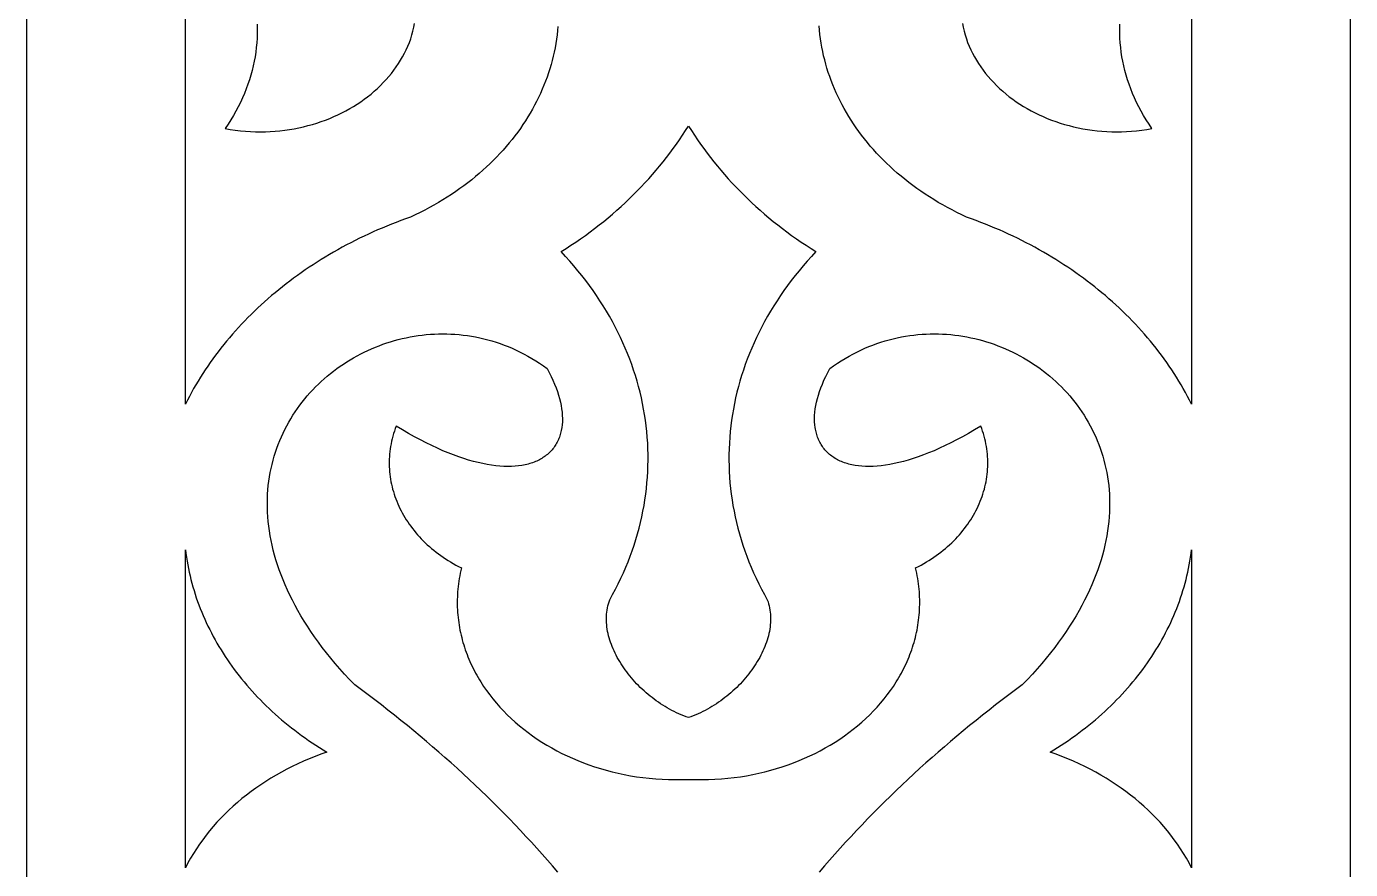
# Model space of a CAD drawing. Extents: x 2404 to 3052, y -2673 to -933.
# Drawn here: x 2404 to 2654, y -2401.7 to -2242.5 of the extents above; entities that cross this region are included whole.
import ezdxf

# ---------------------------------------------------------------- set-up
doc = ezdxf.new("R2010")
doc.units = 0
doc.layers.add('LAYER_1', color=18, linetype='CONTINUOUS')

msp = doc.modelspace()

# ---------------------------------------------------------------- linework, layer by layer
at = {"layer": 'LAYER_1'}
for points in [[(2404.01, -2673.09), (2654.01, -2673.09), (2654.01, -933.09), (2404.01, -933.09)], [(2529.01, -2261.27), (2529.56, -2262.14), (2530.13, -2263), (2530.71, -2263.86), (2531.3, -2264.7), (2531.9, -2265.54), (2532.52, -2266.38), (2533.16, -2267.2), (2533.8, -2268.02), (2534.46, -2268.83), (2535.13, -2269.63), (2535.82, -2270.43), (2536.51, -2271.21), (2537.22, -2271.99), (2537.95, -2272.76), (2538.68, -2273.52), (2539.43, -2274.27), (2540.19, -2275.01), (2540.97, -2275.75), (2541.75, -2276.47), (2542.55, -2277.19), (2543.36, -2277.89), (2544.18, -2278.59), (2545.02, -2279.27), (2545.87, -2279.95), (2546.73, -2280.62), (2547.6, -2281.28), (2548.48, -2281.92), (2549.38, -2282.56), (2550.29, -2283.18), (2551.2, -2283.8), (2552.14, -2284.41), (2553.08, -2285), (2552.25, -2285.89), (2551.44, -2286.78), (2550.65, -2287.69), (2549.88, -2288.6), (2549.14, -2289.53), (2548.41, -2290.46), (2547.71, -2291.4), (2547.02, -2292.35), (2546.36, -2293.3), (2545.72, -2294.27), (2545.11, -2295.24), (2544.51, -2296.21), (2543.93, -2297.2), (2543.38, -2298.19), (2542.85, -2299.18), (2542.34, -2300.19), (2541.85, -2301.2), (2541.38, -2302.21), (2540.94, -2303.23), (2540.51, -2304.25), (2540.11, -2305.28), (2539.73, -2306.32), (2539.37, -2307.36), (2539.04, -2308.4), (2538.72, -2309.44), (2538.43, -2310.49), (2538.16, -2311.55), (2537.91, -2312.6), (2537.68, -2313.66), (2537.48, -2314.73), (2537.3, -2315.79), (2537.14, -2316.86), (2537, -2317.93), (2536.88, -2319), (2536.79, -2320.07), (2536.72, -2321.15), (2536.67, -2322.22), (2536.64, -2323.3), (2536.64, -2324.37), (2536.66, -2325.45), (2536.7, -2326.53), (2536.76, -2327.6), (2536.84, -2328.68), (2536.95, -2329.76), (2537.08, -2330.83), (2537.24, -2331.91), (2537.41, -2332.98), (2537.61, -2334.05), (2537.83, -2335.12), (2538.07, -2336.19), (2538.34, -2337.25), (2538.63, -2338.32), (2538.94, -2339.38), (2539.28, -2340.43), (2539.64, -2341.49), (2540.02, -2342.54), (2540.42, -2343.59), (2540.85, -2344.63), (2541.3, -2345.67), (2541.77, -2346.71), (2542.27, -2347.74), (2542.78, -2348.76), (2543.33, -2349.78), (2543.89, -2350.8), (2544.02, -2351.17), (2544.14, -2351.55), (2544.24, -2351.93), (2544.32, -2352.31), (2544.39, -2352.7), (2544.44, -2353.09), (2544.48, -2353.49), (2544.5, -2353.89), (2544.51, -2354.29), (2544.51, -2354.69), (2544.49, -2355.09), (2544.45, -2355.5), (2544.41, -2355.91), (2544.35, -2356.32), (2544.28, -2356.73), (2544.19, -2357.14), (2544.09, -2357.55), (2543.98, -2357.96), (2543.86, -2358.37), (2543.72, -2358.79), (2543.57, -2359.2), (2543.41, -2359.61), (2543.24, -2360.02), (2543.06, -2360.43), (2542.87, -2360.84), (2542.67, -2361.24), (2542.45, -2361.65), (2542.23, -2362.05), (2541.99, -2362.45), (2541.75, -2362.84), (2541.49, -2363.24), (2541.23, -2363.63), (2540.96, -2364.02), (2540.67, -2364.4), (2540.38, -2364.78), (2540.08, -2365.16), (2539.77, -2365.53), (2539.46, -2365.9), (2539.13, -2366.26), (2538.8, -2366.62), (2538.46, -2366.97), (2538.11, -2367.31), (2537.76, -2367.65), (2537.39, -2367.99), (2537.03, -2368.32), (2536.65, -2368.64), (2536.27, -2368.95), (2535.88, -2369.26), (2535.49, -2369.56), (2535.09, -2369.85), (2534.68, -2370.14), (2534.27, -2370.42), (2533.86, -2370.68), (2533.44, -2370.94), (2533.01, -2371.2), (2532.58, -2371.44), (2532.15, -2371.67), (2531.71, -2371.89), (2531.27, -2372.11), (2530.82, -2372.31), (2530.37, -2372.51), (2529.92, -2372.69), (2529.47, -2372.86), (2529.01, -2373.02), (2528.55, -2372.86), (2528.1, -2372.69), (2527.64, -2372.51), (2527.2, -2372.31), (2526.75, -2372.11), (2526.31, -2371.89), (2525.87, -2371.67), (2525.44, -2371.44), (2525.01, -2371.2), (2524.58, -2370.94), (2524.16, -2370.68), (2523.75, -2370.42), (2523.34, -2370.14), (2522.93, -2369.85), (2522.53, -2369.56), (2522.14, -2369.26), (2521.75, -2368.95), (2521.37, -2368.64), (2520.99, -2368.32), (2520.62, -2367.99), (2520.26, -2367.65), (2519.91, -2367.31), (2519.56, -2366.97), (2519.22, -2366.62), (2518.89, -2366.26), (2518.56, -2365.9), (2518.24, -2365.53), (2517.94, -2365.16), (2517.64, -2364.78), (2517.34, -2364.4), (2517.06, -2364.02), (2516.79, -2363.63), (2516.52, -2363.24), (2516.27, -2362.84), (2516.03, -2362.45), (2515.79, -2362.05), (2515.57, -2361.65), (2515.35, -2361.24), (2515.15, -2360.84), (2514.96, -2360.43), (2514.77, -2360.02), (2514.6, -2359.61), (2514.44, -2359.2), (2514.3, -2358.79), (2514.16, -2358.37), (2514.04, -2357.96), (2513.93, -2357.55), (2513.83, -2357.14), (2513.74, -2356.73), (2513.67, -2356.32), (2513.61, -2355.91), (2513.56, -2355.5), (2513.53, -2355.09), (2513.51, -2354.69), (2513.51, -2354.29), (2513.52, -2353.89), (2513.54, -2353.49), (2513.58, -2353.09), (2513.63, -2352.7), (2513.7, -2352.31), (2513.78, -2351.93), (2513.88, -2351.55), (2514, -2351.17), (2514.13, -2350.8), (2514.69, -2349.78), (2515.23, -2348.76), (2515.75, -2347.74), (2516.25, -2346.71), (2516.72, -2345.67), (2517.17, -2344.63), (2517.6, -2343.59), (2518, -2342.54), (2518.38, -2341.49), (2518.74, -2340.43), (2519.08, -2339.38), (2519.39, -2338.32), (2519.68, -2337.25), (2519.94, -2336.19), (2520.19, -2335.12), (2520.41, -2334.05), (2520.61, -2332.98), (2520.78, -2331.91), (2520.94, -2330.83), (2521.07, -2329.76), (2521.17, -2328.68), (2521.26, -2327.6), (2521.32, -2326.53), (2521.36, -2325.45), (2521.38, -2324.37), (2521.38, -2323.3), (2521.35, -2322.22), (2521.3, -2321.15), (2521.23, -2320.07), (2521.14, -2319), (2521.02, -2317.93), (2520.88, -2316.86), (2520.72, -2315.79), (2520.54, -2314.73), (2520.33, -2313.66), (2520.11, -2312.6), (2519.86, -2311.55), (2519.59, -2310.49), (2519.3, -2309.44), (2518.98, -2308.4), (2518.65, -2307.36), (2518.29, -2306.32), (2517.91, -2305.28), (2517.51, -2304.25), (2517.08, -2303.23), (2516.64, -2302.21), (2516.17, -2301.2), (2515.68, -2300.19), (2515.17, -2299.18), (2514.64, -2298.19), (2514.08, -2297.2), (2513.51, -2296.21), (2512.91, -2295.24), (2512.29, -2294.27), (2511.65, -2293.3), (2510.99, -2292.35), (2510.31, -2291.4), (2509.61, -2290.46), (2508.88, -2289.53), (2508.14, -2288.6), (2507.37, -2287.69), (2506.58, -2286.78), (2505.77, -2285.89), (2504.94, -2285), (2505.88, -2284.41), (2506.81, -2283.8), (2507.73, -2283.18), (2508.64, -2282.56), (2509.54, -2281.92), (2510.42, -2281.28), (2511.29, -2280.62), (2512.15, -2279.95), (2513, -2279.27), (2513.83, -2278.59), (2514.66, -2277.89), (2515.47, -2277.19), (2516.27, -2276.47), (2517.05, -2275.75), (2517.83, -2275.01), (2518.59, -2274.27), (2519.34, -2273.52), (2520.07, -2272.76), (2520.79, -2271.99), (2521.5, -2271.21), (2522.2, -2270.43), (2522.89, -2269.63), (2523.56, -2268.83), (2524.22, -2268.02), (2524.86, -2267.2), (2525.49, -2266.38), (2526.11, -2265.54), (2526.72, -2264.7), (2527.31, -2263.86), (2527.89, -2263), (2528.46, -2262.14)], [(2434.01, -2341.32), (2434.1, -2342.03), (2434.21, -2342.74), (2434.32, -2343.45), (2434.45, -2344.15), (2434.58, -2344.86), (2434.73, -2345.56), (2434.89, -2346.26), (2435.06, -2346.95), (2435.25, -2347.65), (2435.44, -2348.34), (2435.64, -2349.02), (2435.86, -2349.71), (2436.08, -2350.39), (2436.32, -2351.07), (2436.57, -2351.75), (2436.83, -2352.42), (2437.09, -2353.09), (2437.37, -2353.76), (2437.66, -2354.42), (2437.96, -2355.08), (2438.27, -2355.74), (2438.6, -2356.39), (2438.93, -2357.04), (2439.27, -2357.69), (2439.62, -2358.33), (2439.98, -2358.97), (2440.35, -2359.6), (2440.74, -2360.23), (2441.13, -2360.86), (2441.53, -2361.48), (2441.94, -2362.1), (2442.37, -2362.71), (2442.8, -2363.32), (2443.24, -2363.93), (2443.69, -2364.53), (2444.15, -2365.12), (2444.62, -2365.71), (2445.1, -2366.3), (2445.59, -2366.88), (2446.09, -2367.45), (2446.6, -2368.02), (2447.11, -2368.59), (2447.64, -2369.15), (2448.18, -2369.7), (2448.72, -2370.25), (2449.28, -2370.8), (2449.84, -2371.33), (2450.41, -2371.87), (2450.99, -2372.39), (2451.58, -2372.92), (2452.18, -2373.43), (2452.79, -2373.94), (2453.41, -2374.44), (2454.03, -2374.94), (2454.66, -2375.43), (2455.31, -2375.92), (2455.96, -2376.4), (2456.62, -2376.87), (2457.28, -2377.33), (2457.96, -2377.79), (2458.65, -2378.24), (2459.34, -2378.69), (2460.04, -2379.13), (2460.75, -2379.56), (2459.61, -2379.96), (2458.5, -2380.38), (2457.39, -2380.82), (2456.31, -2381.28), (2455.24, -2381.77), (2454.19, -2382.27), (2453.15, -2382.79), (2452.13, -2383.33), (2451.13, -2383.9), (2450.15, -2384.48), (2449.19, -2385.08), (2448.25, -2385.7), (2447.33, -2386.33), (2446.42, -2386.98), (2445.54, -2387.66), (2444.68, -2388.34), (2443.84, -2389.05), (2443.02, -2389.77), (2442.22, -2390.51), (2441.44, -2391.26), (2440.69, -2392.03), (2439.96, -2392.81), (2439.26, -2393.61), (2438.57, -2394.42), (2437.91, -2395.25), (2437.28, -2396.09), (2436.67, -2396.94), (2436.09, -2397.8), (2435.53, -2398.68), (2435, -2399.57), (2434.49, -2400.48), (2434.01, -2401.39)], [(2624.01, -2401.39), (2623.53, -2400.48), (2623.02, -2399.57), (2622.49, -2398.68), (2621.93, -2397.8), (2621.35, -2396.94), (2620.74, -2396.09), (2620.1, -2395.25), (2619.45, -2394.42), (2618.76, -2393.61), (2618.06, -2392.81), (2617.33, -2392.03), (2616.57, -2391.26), (2615.8, -2390.51), (2615, -2389.77), (2614.18, -2389.05), (2613.34, -2388.34), (2612.48, -2387.66), (2611.6, -2386.98), (2610.69, -2386.33), (2609.77, -2385.7), (2608.83, -2385.08), (2607.87, -2384.48), (2606.88, -2383.9), (2605.89, -2383.33), (2604.87, -2382.79), (2603.83, -2382.27), (2602.78, -2381.77), (2601.71, -2381.28), (2600.62, -2380.82), (2599.52, -2380.38), (2598.4, -2379.96), (2597.27, -2379.56), (2597.98, -2379.13), (2598.68, -2378.69), (2599.37, -2378.24), (2600.06, -2377.79), (2600.73, -2377.33), (2601.4, -2376.87), (2602.06, -2376.4), (2602.71, -2375.92), (2603.35, -2375.43), (2603.99, -2374.94), (2604.61, -2374.44), (2605.23, -2373.94), (2605.84, -2373.43), (2606.44, -2372.92), (2607.03, -2372.39), (2607.61, -2371.87), (2608.18, -2371.33), (2608.74, -2370.8), (2609.3, -2370.25), (2609.84, -2369.7), (2610.38, -2369.15), (2610.9, -2368.59), (2611.42, -2368.02), (2611.93, -2367.45), (2612.43, -2366.88), (2612.92, -2366.3), (2613.4, -2365.71), (2613.87, -2365.12), (2614.33, -2364.53), (2614.78, -2363.93), (2615.22, -2363.32), (2615.65, -2362.71), (2616.07, -2362.1), (2616.49, -2361.48), (2616.89, -2360.86), (2617.28, -2360.23), (2617.66, -2359.6), (2618.04, -2358.97), (2618.4, -2358.33), (2618.75, -2357.69), (2619.09, -2357.04), (2619.42, -2356.39), (2619.74, -2355.74), (2620.05, -2355.08), (2620.35, -2354.42), (2620.64, -2353.76), (2620.92, -2353.09), (2621.19, -2352.42), (2621.45, -2351.75), (2621.7, -2351.07), (2621.93, -2350.39), (2622.16, -2349.71), (2622.37, -2349.02), (2622.58, -2348.34), (2622.77, -2347.65), (2622.95, -2346.95), (2623.12, -2346.26), (2623.28, -2345.56), (2623.43, -2344.86), (2623.57, -2344.15), (2623.7, -2343.45), (2623.81, -2342.74), (2623.92, -2342.03), (2624.01, -2341.32)]]:
    msp.add_lwpolyline(points, close=True, dxfattribs=at)
for points in [[(2504.36, -2242.43), (2504.29, -2243.24), (2504.2, -2244.05), (2504.09, -2244.86), (2503.96, -2245.67), (2503.82, -2246.48), (2503.65, -2247.28), (2503.47, -2248.08), (2503.27, -2248.87), (2503.06, -2249.66), (2502.82, -2250.45), (2502.57, -2251.24), (2502.3, -2252.02), (2502.01, -2252.79), (2501.71, -2253.56), (2501.39, -2254.33), (2501.05, -2255.09), (2500.7, -2255.85), (2500.33, -2256.6), (2499.94, -2257.35), (2499.53, -2258.09), (2499.11, -2258.82), (2498.67, -2259.55), (2498.22, -2260.27), (2497.75, -2260.99), (2497.26, -2261.7), (2496.76, -2262.4), (2496.24, -2263.09), (2495.7, -2263.78), (2495.15, -2264.46), (2494.58, -2265.14), (2494, -2265.8), (2493.4, -2266.46), (2492.79, -2267.1), (2492.16, -2267.74), (2491.52, -2268.38), (2490.86, -2269), (2490.19, -2269.61), (2489.5, -2270.22), (2488.79, -2270.81), (2488.07, -2271.4), (2487.34, -2271.97), (2486.59, -2272.54), (2485.83, -2273.09), (2485.05, -2273.64), (2484.26, -2274.17), (2483.45, -2274.69), (2482.63, -2275.2), (2481.8, -2275.71), (2480.95, -2276.19), (2480.09, -2276.67), (2479.21, -2277.14), (2478.32, -2277.59), (2477.42, -2278.03), (2476.5, -2278.46), (2475.6, -2278.79), (2474.7, -2279.12), (2473.81, -2279.46), (2472.92, -2279.81), (2472.04, -2280.16), (2471.17, -2280.53), (2470.3, -2280.9), (2469.44, -2281.28), (2468.59, -2281.67), (2467.74, -2282.07), (2466.9, -2282.48), (2466.07, -2282.89), (2465.24, -2283.31), (2464.42, -2283.74), (2463.61, -2284.18), (2462.8, -2284.63), (2462.01, -2285.08), (2461.22, -2285.54), (2460.43, -2286.01), (2459.66, -2286.48), (2458.89, -2286.97), (2458.13, -2287.46), (2457.37, -2287.95), (2456.63, -2288.46), (2455.89, -2288.97), (2455.16, -2289.49), (2454.44, -2290.01), (2453.73, -2290.55), (2453.02, -2291.09), (2452.32, -2291.63), (2451.63, -2292.19), (2450.95, -2292.75), (2450.28, -2293.31), (2449.61, -2293.88), (2448.96, -2294.46), (2448.31, -2295.05), (2447.67, -2295.64), (2447.04, -2296.24), (2446.42, -2296.85), (2445.81, -2297.46), (2445.21, -2298.07), (2444.62, -2298.7), (2444.03, -2299.33), (2443.46, -2299.96), (2442.89, -2300.6), (2442.33, -2301.25), (2441.79, -2301.9), (2441.25, -2302.56), (2440.72, -2303.23), (2440.2, -2303.9), (2439.7, -2304.57), (2439.2, -2305.25), (2438.71, -2305.94), (2438.23, -2306.63), (2437.76, -2307.32), (2437.3, -2308.03), (2436.86, -2308.73), (2436.42, -2309.45), (2435.99, -2310.16), (2435.57, -2310.88), (2435.17, -2311.61), (2434.77, -2312.34), (2434.39, -2313.08), (2434.01, -2313.82), (2434.01, -2234.21)], [(2624.01, -2234.21), (2624.01, -2313.82), (2623.63, -2313.08), (2623.25, -2312.34), (2622.85, -2311.61), (2622.44, -2310.88), (2622.03, -2310.16), (2621.6, -2309.45), (2621.16, -2308.73), (2620.71, -2308.03), (2620.26, -2307.32), (2619.79, -2306.63), (2619.31, -2305.94), (2618.82, -2305.25), (2618.32, -2304.57), (2617.81, -2303.9), (2617.3, -2303.23), (2616.77, -2302.56), (2616.23, -2301.9), (2615.68, -2301.25), (2615.13, -2300.6), (2614.56, -2299.96), (2613.99, -2299.33), (2613.4, -2298.7), (2612.81, -2298.07), (2612.21, -2297.46), (2611.59, -2296.85), (2610.97, -2296.24), (2610.34, -2295.64), (2609.71, -2295.05), (2609.06, -2294.46), (2608.4, -2293.88), (2607.74, -2293.31), (2607.07, -2292.75), (2606.39, -2292.19), (2605.7, -2291.63), (2605, -2291.09), (2604.29, -2290.55), (2603.58, -2290.01), (2602.86, -2289.49), (2602.13, -2288.97), (2601.39, -2288.46), (2600.64, -2287.95), (2599.89, -2287.46), (2599.13, -2286.97), (2598.36, -2286.48), (2597.59, -2286.01), (2596.8, -2285.54), (2596.01, -2285.08), (2595.21, -2284.63), (2594.41, -2284.18), (2593.6, -2283.74), (2592.78, -2283.31), (2591.95, -2282.89), (2591.12, -2282.48), (2590.28, -2282.07), (2589.43, -2281.67), (2588.58, -2281.28), (2587.72, -2280.9), (2586.85, -2280.53), (2585.98, -2280.16), (2585.1, -2279.81), (2584.21, -2279.46), (2583.32, -2279.12), (2582.42, -2278.79), (2581.52, -2278.46), (2580.59, -2278.03), (2579.68, -2277.58), (2578.78, -2277.12), (2577.89, -2276.65), (2577.02, -2276.17), (2576.17, -2275.68), (2575.33, -2275.17), (2574.5, -2274.65), (2573.69, -2274.13), (2572.89, -2273.59), (2572.11, -2273.04), (2571.34, -2272.48), (2570.59, -2271.91), (2569.86, -2271.33), (2569.14, -2270.74), (2568.43, -2270.14), (2567.74, -2269.54), (2567.06, -2268.92), (2566.4, -2268.29), (2565.76, -2267.66), (2565.13, -2267.01), (2564.52, -2266.36), (2563.92, -2265.7), (2563.34, -2265.04), (2562.78, -2264.36), (2562.23, -2263.68), (2561.69, -2262.99), (2561.18, -2262.29), (2560.68, -2261.59), (2560.19, -2260.88), (2559.72, -2260.16), (2559.27, -2259.44), (2558.84, -2258.71), (2558.42, -2257.97), (2558.02, -2257.23), (2557.63, -2256.49), (2557.26, -2255.73), (2556.91, -2254.98), (2556.58, -2254.22), (2556.26, -2253.45), (2555.96, -2252.68), (2555.68, -2251.9), (2555.41, -2251.13), (2555.16, -2250.34), (2554.93, -2249.56), (2554.72, -2248.77), (2554.52, -2247.98), (2554.35, -2247.18), (2554.19, -2246.38), (2554.04, -2245.58), (2553.92, -2244.78), (2553.81, -2243.97), (2553.72, -2243.16), (2553.65, -2242.35)], [(2447.56, -2242.02), (2447.58, -2242.9), (2447.57, -2243.78), (2447.54, -2244.66), (2447.48, -2245.54), (2447.4, -2246.41), (2447.29, -2247.29), (2447.16, -2248.17), (2447, -2249.04), (2446.81, -2249.92), (2446.6, -2250.79), (2446.37, -2251.66), (2446.1, -2252.52), (2445.82, -2253.38), (2445.5, -2254.24), (2445.16, -2255.1), (2444.8, -2255.95), (2444.41, -2256.79), (2443.99, -2257.63), (2443.55, -2258.47), (2443.08, -2259.3), (2442.58, -2260.12), (2442.06, -2260.93), (2441.51, -2261.74), (2442.48, -2261.91), (2443.44, -2262.04), (2444.4, -2262.16), (2445.35, -2262.24), (2446.3, -2262.3), (2447.24, -2262.34), (2448.18, -2262.35), (2449.11, -2262.34), (2450.04, -2262.3), (2450.96, -2262.24), (2451.87, -2262.16), (2452.77, -2262.05), (2453.66, -2261.92), (2454.55, -2261.77), (2455.43, -2261.6), (2456.29, -2261.41), (2457.15, -2261.19), (2457.99, -2260.96), (2458.83, -2260.7), (2459.65, -2260.43), (2460.46, -2260.13), (2461.26, -2259.82), (2462.04, -2259.49), (2462.81, -2259.14), (2463.57, -2258.77), (2464.31, -2258.38), (2465.04, -2257.98), (2465.75, -2257.56), (2466.45, -2257.12), (2467.13, -2256.67), (2467.79, -2256.2), (2468.43, -2255.72), (2469.06, -2255.22), (2469.67, -2254.7), (2470.26, -2254.17), (2470.83, -2253.63), (2471.38, -2253.07), (2471.91, -2252.5), (2472.43, -2251.92), (2472.92, -2251.33), (2473.38, -2250.72), (2473.83, -2250.1), (2474.25, -2249.47), (2474.65, -2248.83), (2475.03, -2248.17), (2475.38, -2247.51), (2475.71, -2246.84), (2476.02, -2246.15), (2476.3, -2245.46), (2476.55, -2244.76), (2476.78, -2244.05), (2476.98, -2243.33), (2477.15, -2242.61), (2477.29, -2241.87)], [(2580.72, -2241.87), (2580.87, -2242.61), (2581.04, -2243.33), (2581.24, -2244.05), (2581.47, -2244.76), (2581.72, -2245.46), (2582, -2246.15), (2582.3, -2246.84), (2582.63, -2247.51), (2582.99, -2248.17), (2583.36, -2248.83), (2583.76, -2249.47), (2584.19, -2250.1), (2584.63, -2250.72), (2585.1, -2251.33), (2585.59, -2251.92), (2586.1, -2252.5), (2586.63, -2253.07), (2587.19, -2253.63), (2587.76, -2254.17), (2588.35, -2254.7), (2588.96, -2255.22), (2589.58, -2255.72), (2590.23, -2256.2), (2590.89, -2256.67), (2591.57, -2257.12), (2592.27, -2257.56), (2592.98, -2257.98), (2593.71, -2258.38), (2594.45, -2258.77), (2595.21, -2259.14), (2595.98, -2259.49), (2596.76, -2259.82), (2597.56, -2260.13), (2598.37, -2260.43), (2599.19, -2260.7), (2600.02, -2260.96), (2600.87, -2261.19), (2601.73, -2261.41), (2602.59, -2261.6), (2603.47, -2261.77), (2604.35, -2261.92), (2605.25, -2262.05), (2606.15, -2262.16), (2607.06, -2262.24), (2607.98, -2262.3), (2608.91, -2262.34), (2609.84, -2262.35), (2610.78, -2262.34), (2611.72, -2262.3), (2612.67, -2262.24), (2613.62, -2262.16), (2614.58, -2262.04), (2615.54, -2261.91), (2616.5, -2261.74), (2615.96, -2260.93), (2615.43, -2260.12), (2614.94, -2259.3), (2614.47, -2258.47), (2614.03, -2257.63), (2613.61, -2256.79), (2613.22, -2255.95), (2612.85, -2255.1), (2612.51, -2254.24), (2612.2, -2253.38), (2611.91, -2252.52), (2611.65, -2251.66), (2611.42, -2250.79), (2611.21, -2249.92), (2611.02, -2249.04), (2610.86, -2248.17), (2610.73, -2247.29), (2610.62, -2246.41), (2610.54, -2245.54), (2610.48, -2244.66), (2610.44, -2243.78), (2610.44, -2242.9), (2610.45, -2242.02)], [(2504.32, -2402.2), (2503.35, -2401.06), (2502.36, -2399.93), (2501.37, -2398.81), (2500.36, -2397.69), (2499.35, -2396.57), (2498.32, -2395.46), (2497.29, -2394.36), (2496.25, -2393.26), (2495.2, -2392.17), (2494.13, -2391.09), (2493.06, -2390.01), (2491.99, -2388.93), (2490.9, -2387.87), (2489.8, -2386.8), (2488.69, -2385.75), (2487.58, -2384.7), (2486.45, -2383.65), (2485.32, -2382.61), (2484.18, -2381.58), (2483.02, -2380.56), (2481.86, -2379.54), (2480.69, -2378.52), (2479.52, -2377.52), (2478.33, -2376.51), (2477.13, -2375.52), (2475.93, -2374.53), (2474.72, -2373.55), (2473.49, -2372.57), (2472.26, -2371.61), (2471.03, -2370.64), (2469.78, -2369.69), (2468.52, -2368.74), (2467.26, -2367.8), (2465.99, -2366.86), (2465.02, -2365.84), (2464.08, -2364.82), (2463.17, -2363.8), (2462.3, -2362.79), (2461.46, -2361.78), (2460.65, -2360.77), (2459.87, -2359.76), (2459.12, -2358.76), (2458.41, -2357.76), (2457.72, -2356.76), (2457.07, -2355.77), (2456.44, -2354.78), (2455.84, -2353.8), (2455.27, -2352.81), (2454.73, -2351.84), (2454.22, -2350.86), (2453.74, -2349.89), (2453.28, -2348.93), (2452.86, -2347.97), (2452.45, -2347.01), (2452.08, -2346.06), (2451.73, -2345.12), (2451.41, -2344.18), (2451.12, -2343.24), (2450.85, -2342.31), (2450.6, -2341.39), (2450.39, -2340.47), (2450.19, -2339.56), (2450.02, -2338.66), (2449.88, -2337.76), (2449.75, -2336.87), (2449.65, -2335.99), (2449.58, -2335.11), (2449.53, -2334.24), (2449.5, -2333.38), (2449.49, -2332.52), (2449.5, -2331.67), (2449.54, -2330.83), (2449.6, -2330), (2449.67, -2329.18), (2449.77, -2328.36), (2449.89, -2327.55), (2450.03, -2326.75), (2450.19, -2325.96), (2450.37, -2325.18), (2450.56, -2324.41), (2450.78, -2323.65), (2451.02, -2322.89), (2451.27, -2322.15), (2451.54, -2321.41), (2451.83, -2320.69), (2452.13, -2319.97), (2452.46, -2319.27), (2452.79, -2318.58), (2453.15, -2317.89), (2453.52, -2317.22), (2453.91, -2316.56), (2454.31, -2315.9), (2454.73, -2315.26), (2455.16, -2314.64), (2455.61, -2314.02), (2456.07, -2313.41), (2456.55, -2312.82), (2457.03, -2312.24), (2457.54, -2311.67), (2458.05, -2311.11), (2458.58, -2310.56), (2459.12, -2310.03), (2459.67, -2309.51), (2460.23, -2309), (2460.81, -2308.51), (2461.39, -2308.03), (2461.99, -2307.56), (2462.6, -2307.1), (2463.22, -2306.66), (2463.84, -2306.24), (2464.48, -2305.82), (2465.13, -2305.43), (2465.78, -2305.04), (2466.44, -2304.67), (2467.12, -2304.32), (2467.79, -2303.98), (2468.48, -2303.65), (2469.18, -2303.34), (2469.88, -2303.05), (2470.59, -2302.77), (2471.3, -2302.5), (2472.02, -2302.25), (2472.75, -2302.02), (2473.48, -2301.81), (2474.22, -2301.61), (2474.96, -2301.42), (2475.71, -2301.26), (2476.46, -2301.11), (2477.21, -2300.97), (2477.97, -2300.86), (2478.73, -2300.76), (2479.5, -2300.68), (2480.27, -2300.61), (2481.04, -2300.57), (2481.81, -2300.54), (2482.58, -2300.53), (2483.36, -2300.53), (2484.14, -2300.56), (2484.91, -2300.6), (2485.69, -2300.67), (2486.47, -2300.75), (2487.25, -2300.85), (2488.03, -2300.97), (2488.8, -2301.11), (2489.58, -2301.27), (2490.35, -2301.45), (2491.13, -2301.65), (2491.9, -2301.86), (2492.67, -2302.1), (2493.43, -2302.36), (2494.2, -2302.64), (2494.96, -2302.94), (2495.71, -2303.26), (2496.47, -2303.6), (2497.21, -2303.96), (2497.96, -2304.35), (2498.7, -2304.75), (2499.43, -2305.18), (2500.16, -2305.62), (2500.89, -2306.09), (2501.6, -2306.59), (2502.32, -2307.1), (2502.72, -2307.84), (2503.09, -2308.57), (2503.42, -2309.3), (2503.73, -2310.01), (2504.01, -2310.72), (2504.26, -2311.41), (2504.48, -2312.09), (2504.67, -2312.77), (2504.83, -2313.43), (2504.96, -2314.08), (2505.06, -2314.71), (2505.14, -2315.34), (2505.18, -2315.94), (2505.2, -2316.54), (2505.19, -2317.12), (2505.15, -2317.69), (2505.08, -2318.24), (2504.99, -2318.77), (2504.93, -2319.03), (2504.86, -2319.29), (2504.79, -2319.54), (2504.71, -2319.79), (2504.63, -2320.03), (2504.54, -2320.27), (2504.44, -2320.51), (2504.33, -2320.74), (2504.22, -2320.97), (2504.1, -2321.19), (2503.98, -2321.4), (2503.84, -2321.62), (2503.71, -2321.82), (2503.56, -2322.03), (2503.41, -2322.22), (2503.25, -2322.42), (2503.09, -2322.6), (2502.91, -2322.79), (2502.74, -2322.96), (2502.55, -2323.13), (2502.36, -2323.3), (2502.16, -2323.46), (2501.96, -2323.62), (2501.75, -2323.77), (2501.53, -2323.91), (2501.31, -2324.05), (2501.08, -2324.19), (2500.85, -2324.31), (2500.61, -2324.44), (2500.36, -2324.55), (2500.11, -2324.66), (2499.85, -2324.77), (2499.58, -2324.87), (2499.31, -2324.96), (2499.03, -2325.05), (2498.75, -2325.13), (2498.46, -2325.2), (2498.16, -2325.27), (2497.55, -2325.38), (2496.91, -2325.47), (2496.26, -2325.54), (2495.57, -2325.58), (2494.87, -2325.59), (2494.14, -2325.57), (2493.39, -2325.52), (2492.62, -2325.45), (2491.82, -2325.34), (2491, -2325.21), (2490.16, -2325.05), (2489.3, -2324.85), (2488.41, -2324.63), (2487.5, -2324.37), (2486.58, -2324.08), (2485.63, -2323.76), (2484.66, -2323.41), (2483.66, -2323.02), (2482.65, -2322.6), (2481.62, -2322.14), (2480.56, -2321.65), (2479.49, -2321.12), (2478.4, -2320.56), (2477.28, -2319.96), (2476.15, -2319.33), (2475, -2318.66), (2473.83, -2317.95), (2473.65, -2318.42), (2473.48, -2318.9), (2473.33, -2319.38), (2473.19, -2319.86), (2473.06, -2320.34), (2472.95, -2320.82), (2472.85, -2321.3), (2472.76, -2321.79), (2472.68, -2322.27), (2472.62, -2322.75), (2472.57, -2323.23), (2472.53, -2323.71), (2472.51, -2324.19), (2472.49, -2324.67), (2472.49, -2325.15), (2472.51, -2325.63), (2472.53, -2326.11), (2472.57, -2326.59), (2472.61, -2327.06), (2472.67, -2327.54), (2472.74, -2328.01), (2472.83, -2328.48), (2472.92, -2328.95), (2473.03, -2329.41), (2473.15, -2329.88), (2473.28, -2330.34), (2473.42, -2330.8), (2473.57, -2331.26), (2473.74, -2331.71), (2473.91, -2332.16), (2474.1, -2332.61), (2474.3, -2333.06), (2474.51, -2333.5), (2474.73, -2333.94), (2474.96, -2334.37), (2475.2, -2334.8), (2475.45, -2335.23), (2475.72, -2335.65), (2475.99, -2336.07), (2476.28, -2336.48), (2476.57, -2336.89), (2476.88, -2337.3), (2477.19, -2337.7), (2477.52, -2338.1), (2477.86, -2338.49), (2478.2, -2338.87), (2478.56, -2339.25), (2478.93, -2339.62), (2479.31, -2339.99), (2479.69, -2340.36), (2480.09, -2340.71), (2480.5, -2341.06), (2480.92, -2341.41), (2481.34, -2341.75), (2481.78, -2342.08), (2482.22, -2342.4), (2482.68, -2342.72), (2483.14, -2343.03), (2483.62, -2343.34), (2484.1, -2343.63), (2484.6, -2343.92), (2485.1, -2344.2), (2485.61, -2344.48), (2486.13, -2344.74), (2486.01, -2345.25), (2485.91, -2345.75), (2485.81, -2346.25), (2485.72, -2346.75), (2485.64, -2347.25), (2485.57, -2347.75), (2485.51, -2348.24), (2485.46, -2348.74), (2485.42, -2349.24), (2485.39, -2349.73), (2485.37, -2350.22), (2485.35, -2350.71), (2485.35, -2351.2), (2485.35, -2351.69), (2485.36, -2352.18), (2485.38, -2352.67), (2485.41, -2353.15), (2485.45, -2353.63), (2485.5, -2354.12), (2485.56, -2354.6), (2485.62, -2355.07), (2485.69, -2355.55), (2485.77, -2356.02), (2485.86, -2356.5), (2485.96, -2356.97), (2486.06, -2357.43), (2486.18, -2357.9), (2486.3, -2358.36), (2486.43, -2358.83), (2486.57, -2359.29), (2486.71, -2359.74), (2486.86, -2360.2), (2487.02, -2360.65), (2487.19, -2361.1), (2487.37, -2361.55), (2487.55, -2361.99), (2487.74, -2362.44), (2487.94, -2362.88), (2488.15, -2363.31), (2488.36, -2363.75), (2488.58, -2364.18), (2488.81, -2364.61), (2489.05, -2365.03), (2489.29, -2365.46), (2489.54, -2365.88), (2489.79, -2366.29), (2490.06, -2366.71), (2490.33, -2367.12), (2490.89, -2367.93), (2491.47, -2368.72), (2492.09, -2369.51), (2492.73, -2370.28), (2493.39, -2371.03), (2494.08, -2371.77), (2494.8, -2372.49), (2495.53, -2373.2), (2496.3, -2373.89), (2497.08, -2374.56), (2497.89, -2375.22), (2498.72, -2375.86), (2499.57, -2376.48), (2500.44, -2377.08), (2501.33, -2377.66), (2502.24, -2378.22), (2503.18, -2378.76), (2504.13, -2379.28), (2505.1, -2379.78), (2506.09, -2380.26), (2507.1, -2380.72), (2508.12, -2381.16), (2509.16, -2381.57), (2510.22, -2381.96), (2511.29, -2382.32), (2512.38, -2382.67), (2513.49, -2382.98), (2514.61, -2383.28), (2515.74, -2383.54), (2516.89, -2383.78), (2518.05, -2384), (2519.22, -2384.19), (2520.41, -2384.35), (2521.6, -2384.49), (2522.81, -2384.59), (2524.03, -2384.67), (2525.26, -2384.72), (2526.5, -2384.74), (2527.75, -2384.73), (2528.38, -2384.71), (2529.01, -2384.69), (2530.27, -2384.73), (2531.52, -2384.74), (2532.76, -2384.72), (2533.99, -2384.67), (2535.21, -2384.59), (2536.41, -2384.49), (2537.61, -2384.35), (2538.8, -2384.19), (2539.97, -2384), (2541.13, -2383.78), (2542.28, -2383.54), (2543.41, -2383.28), (2544.53, -2382.98), (2545.63, -2382.67), (2546.72, -2382.32), (2547.8, -2381.96), (2548.86, -2381.57), (2549.9, -2381.16), (2550.92, -2380.72), (2551.93, -2380.26), (2552.92, -2379.78), (2553.89, -2379.28), (2554.84, -2378.76), (2555.77, -2378.22), (2556.69, -2377.66), (2557.58, -2377.08), (2558.45, -2376.48), (2559.3, -2375.86), (2560.13, -2375.22), (2560.94, -2374.56), (2561.72, -2373.89), (2562.48, -2373.2), (2563.22, -2372.49), (2563.94, -2371.77), (2564.63, -2371.03), (2565.29, -2370.28), (2565.93, -2369.51), (2566.54, -2368.72), (2567.13, -2367.93), (2567.69, -2367.12), (2567.96, -2366.71), (2568.22, -2366.29), (2568.48, -2365.88), (2568.73, -2365.46), (2568.97, -2365.03), (2569.21, -2364.61), (2569.44, -2364.18), (2569.66, -2363.75), (2569.87, -2363.31), (2570.08, -2362.88), (2570.27, -2362.44), (2570.47, -2361.99), (2570.65, -2361.55), (2570.82, -2361.1), (2570.99, -2360.65), (2571.15, -2360.2), (2571.31, -2359.74), (2571.45, -2359.29), (2571.59, -2358.83), (2571.72, -2358.36), (2571.84, -2357.9), (2571.95, -2357.43), (2572.06, -2356.97), (2572.16, -2356.5), (2572.25, -2356.02), (2572.33, -2355.55), (2572.4, -2355.07), (2572.46, -2354.6), (2572.52, -2354.12), (2572.57, -2353.63), (2572.6, -2353.15), (2572.63, -2352.67), (2572.65, -2352.18), (2572.67, -2351.69), (2572.67, -2351.2), (2572.67, -2350.71), (2572.65, -2350.22), (2572.63, -2349.73), (2572.6, -2349.24), (2572.55, -2348.74), (2572.5, -2348.24), (2572.44, -2347.75), (2572.38, -2347.25), (2572.3, -2346.75), (2572.21, -2346.25), (2572.11, -2345.75), (2572.01, -2345.25), (2571.89, -2344.74), (2572.41, -2344.48), (2572.92, -2344.2), (2573.42, -2343.92), (2573.92, -2343.63), (2574.4, -2343.34), (2574.87, -2343.03), (2575.34, -2342.72), (2575.79, -2342.4), (2576.24, -2342.08), (2576.68, -2341.75), (2577.1, -2341.41), (2577.52, -2341.06), (2577.93, -2340.71), (2578.32, -2340.36), (2578.71, -2339.99), (2579.09, -2339.62), (2579.46, -2339.25), (2579.81, -2338.87), (2580.16, -2338.49), (2580.5, -2338.1), (2580.82, -2337.7), (2581.14, -2337.3), (2581.45, -2336.89), (2581.74, -2336.48), (2582.03, -2336.07), (2582.3, -2335.65), (2582.57, -2335.23), (2582.82, -2334.8), (2583.06, -2334.37), (2583.29, -2333.94), (2583.51, -2333.5), (2583.72, -2333.06), (2583.92, -2332.61), (2584.11, -2332.16), (2584.28, -2331.71), (2584.45, -2331.26), (2584.6, -2330.8), (2584.74, -2330.34), (2584.87, -2329.88), (2584.99, -2329.41), (2585.1, -2328.95), (2585.19, -2328.48), (2585.27, -2328.01), (2585.35, -2327.54), (2585.41, -2327.06), (2585.45, -2326.59), (2585.49, -2326.11), (2585.51, -2325.63), (2585.52, -2325.15), (2585.52, -2324.67), (2585.51, -2324.19), (2585.48, -2323.71), (2585.45, -2323.23), (2585.4, -2322.75), (2585.33, -2322.27), (2585.26, -2321.79), (2585.17, -2321.3), (2585.07, -2320.82), (2584.96, -2320.34), (2584.83, -2319.86), (2584.69, -2319.38), (2584.54, -2318.9), (2584.37, -2318.42), (2584.19, -2317.95), (2583.02, -2318.66), (2581.87, -2319.33), (2580.73, -2319.96), (2579.62, -2320.56), (2578.53, -2321.12), (2577.45, -2321.65), (2576.4, -2322.14), (2575.37, -2322.6), (2574.35, -2323.02), (2573.36, -2323.41), (2572.39, -2323.76), (2571.44, -2324.08), (2570.51, -2324.37), (2569.61, -2324.63), (2568.72, -2324.85), (2567.86, -2325.05), (2567.02, -2325.21), (2566.2, -2325.34), (2565.4, -2325.45), (2564.63, -2325.52), (2563.88, -2325.57), (2563.15, -2325.59), (2562.44, -2325.58), (2561.76, -2325.54), (2561.1, -2325.47), (2560.47, -2325.38), (2559.86, -2325.27), (2559.56, -2325.2), (2559.27, -2325.13), (2558.99, -2325.05), (2558.71, -2324.96), (2558.44, -2324.87), (2558.17, -2324.77), (2557.91, -2324.66), (2557.66, -2324.55), (2557.41, -2324.44), (2557.17, -2324.31), (2556.93, -2324.19), (2556.71, -2324.05), (2556.48, -2323.91), (2556.27, -2323.77), (2556.06, -2323.62), (2555.85, -2323.46), (2555.66, -2323.3), (2555.47, -2323.13), (2555.28, -2322.96), (2555.1, -2322.79), (2554.93, -2322.6), (2554.77, -2322.42), (2554.61, -2322.22), (2554.46, -2322.03), (2554.31, -2321.82), (2554.17, -2321.62), (2554.04, -2321.4), (2553.92, -2321.19), (2553.8, -2320.97), (2553.69, -2320.74), (2553.58, -2320.51), (2553.48, -2320.27), (2553.39, -2320.03), (2553.3, -2319.79), (2553.23, -2319.54), (2553.15, -2319.29), (2553.09, -2319.03), (2553.03, -2318.77), (2552.98, -2318.51), (2552.94, -2318.24), (2552.87, -2317.69), (2552.83, -2317.12), (2552.82, -2316.54), (2552.83, -2315.94), (2552.88, -2315.34), (2552.95, -2314.71), (2553.06, -2314.08), (2553.19, -2313.43), (2553.35, -2312.77), (2553.54, -2312.09), (2553.76, -2311.41), (2554.01, -2310.72), (2554.29, -2310.01), (2554.59, -2309.3), (2554.93, -2308.57), (2555.3, -2307.84), (2555.7, -2307.1), (2556.41, -2306.59), (2557.13, -2306.09), (2557.86, -2305.62), (2558.58, -2305.18), (2559.32, -2304.75), (2560.06, -2304.35), (2560.8, -2303.96), (2561.55, -2303.6), (2562.31, -2303.26), (2563.06, -2302.94), (2563.82, -2302.64), (2564.59, -2302.36), (2565.35, -2302.1), (2566.12, -2301.86), (2566.89, -2301.65), (2567.67, -2301.45), (2568.44, -2301.27), (2569.22, -2301.11), (2569.99, -2300.97), (2570.77, -2300.85), (2571.55, -2300.75), (2572.33, -2300.67), (2573.1, -2300.6), (2573.88, -2300.56), (2574.66, -2300.53), (2575.43, -2300.53), (2576.21, -2300.54), (2576.98, -2300.57), (2577.75, -2300.61), (2578.52, -2300.68), (2579.28, -2300.76), (2580.05, -2300.86), (2580.8, -2300.97), (2581.56, -2301.11), (2582.31, -2301.26), (2583.06, -2301.42), (2583.8, -2301.61), (2584.54, -2301.81), (2585.27, -2302.02), (2586, -2302.25), (2586.72, -2302.5), (2587.43, -2302.77), (2588.14, -2303.05), (2588.84, -2303.34), (2589.54, -2303.65), (2590.22, -2303.98), (2590.9, -2304.32), (2591.57, -2304.67), (2592.24, -2305.04), (2592.89, -2305.43), (2593.54, -2305.82), (2594.18, -2306.24), (2594.8, -2306.66), (2595.42, -2307.1), (2596.03, -2307.56), (2596.62, -2308.03), (2597.21, -2308.51), (2597.78, -2309), (2598.35, -2309.51), (2598.9, -2310.03), (2599.44, -2310.56), (2599.97, -2311.11), (2600.48, -2311.67), (2600.98, -2312.24), (2601.47, -2312.82), (2601.95, -2313.41), (2602.41, -2314.02), (2602.86, -2314.64), (2603.29, -2315.26), (2603.71, -2315.9), (2604.11, -2316.56), (2604.5, -2317.22), (2604.87, -2317.89), (2605.22, -2318.58), (2605.56, -2319.27), (2605.89, -2319.97), (2606.19, -2320.69), (2606.48, -2321.41), (2606.75, -2322.15), (2607, -2322.89), (2607.24, -2323.65), (2607.45, -2324.41), (2607.65, -2325.18), (2607.83, -2325.96), (2607.99, -2326.75), (2608.13, -2327.55), (2608.25, -2328.36), (2608.35, -2329.18), (2608.42, -2330), (2608.48, -2330.83), (2608.52, -2331.67), (2608.53, -2332.52), (2608.52, -2333.38), (2608.49, -2334.24), (2608.44, -2335.11), (2608.36, -2335.99), (2608.27, -2336.87), (2608.14, -2337.76), (2608, -2338.66), (2607.83, -2339.56), (2607.63, -2340.47), (2607.41, -2341.39), (2607.17, -2342.31), (2606.9, -2343.24), (2606.61, -2344.18), (2606.28, -2345.12), (2605.94, -2346.06), (2605.56, -2347.01), (2605.16, -2347.97), (2604.74, -2348.93), (2604.28, -2349.89), (2603.8, -2350.86), (2603.29, -2351.84), (2602.75, -2352.81), (2602.18, -2353.8), (2601.58, -2354.78), (2600.95, -2355.77), (2600.3, -2356.76), (2599.61, -2357.76), (2598.89, -2358.76), (2598.15, -2359.76), (2597.37, -2360.77), (2596.56, -2361.78), (2595.72, -2362.79), (2594.84, -2363.8), (2593.94, -2364.82), (2593, -2365.84), (2592.03, -2366.86), (2590.76, -2367.8), (2589.5, -2368.74), (2588.24, -2369.69), (2586.99, -2370.64), (2585.75, -2371.61), (2584.52, -2372.57), (2583.3, -2373.55), (2582.09, -2374.53), (2580.88, -2375.52), (2579.69, -2376.51), (2578.5, -2377.52), (2577.32, -2378.52), (2576.15, -2379.54), (2574.99, -2380.56), (2573.84, -2381.58), (2572.7, -2382.61), (2571.57, -2383.65), (2570.44, -2384.7), (2569.33, -2385.75), (2568.22, -2386.8), (2567.12, -2387.87), (2566.03, -2388.93), (2564.95, -2390.01), (2563.88, -2391.09), (2562.82, -2392.17), (2561.77, -2393.26), (2560.73, -2394.36), (2559.7, -2395.46), (2558.67, -2396.57), (2557.66, -2397.69), (2556.65, -2398.81), (2555.66, -2399.93), (2554.67, -2401.06), (2553.69, -2402.2)]]:
    msp.add_lwpolyline(points, dxfattribs=at)

doc.saveas('drawing.dxf')
